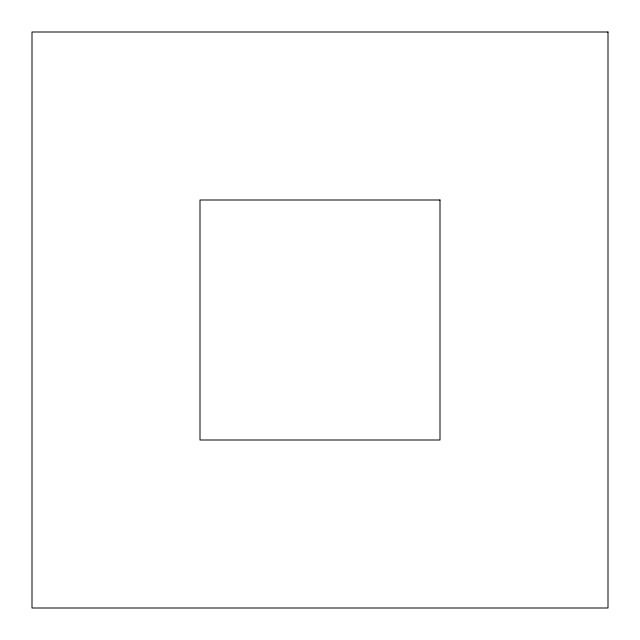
<?xml version="1.0" encoding="UTF-8"?>
<svg xmlns="http://www.w3.org/2000/svg" width="640" height="640" viewBox="0 0 640 640"><rect width="100%" height="100%" fill="white"/><g stroke="black" fill="none" stroke-linecap="round" stroke-linejoin="round"><path stroke-width="0.96" d="M608 32L32 32L32 608L608 608L608 32M440 200L200 200L200 440L440 440L440 200"/></g></svg>
